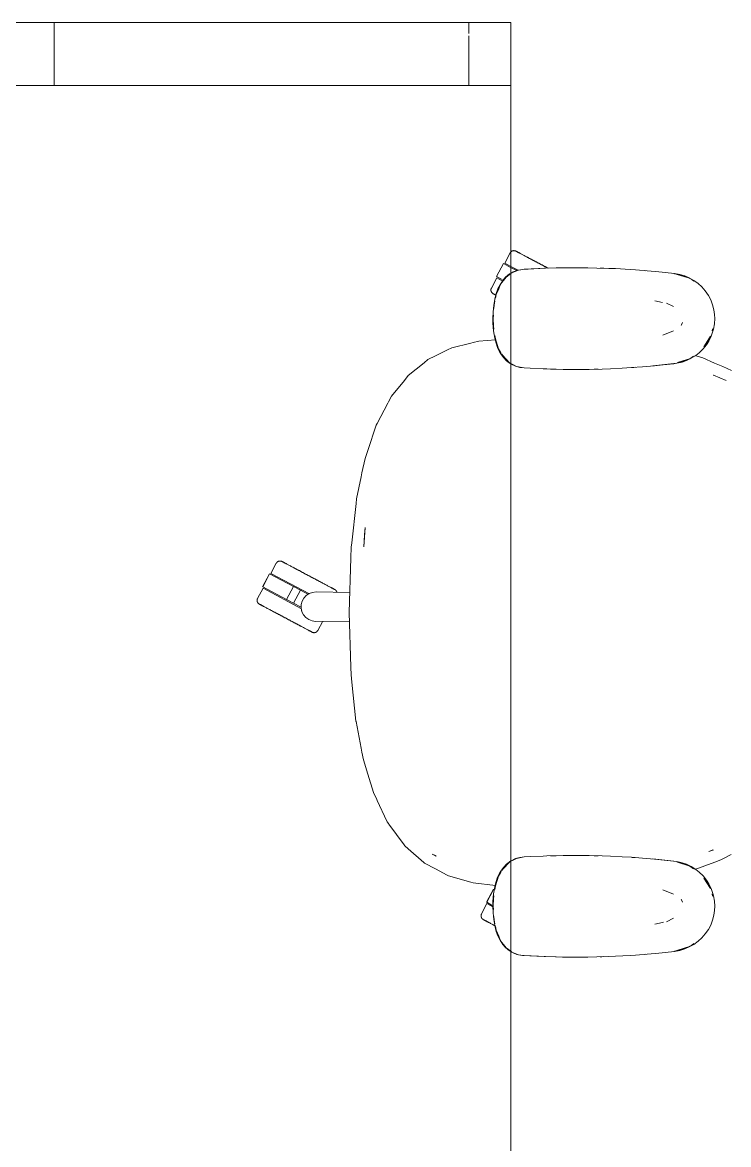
# Model space of a CAD drawing. Header units: millimetres. Extents: x 155927 to 295199, y -4084 to 97293.
# Drawn here: x 222091 to 222764, y 18805 to 19874 of the extents above; entities that cross this region are included whole.
import ezdxf

# ---------------------------------------------------------------- set-up
doc = ezdxf.new("R2010")
doc.units = ezdxf.units.MM
doc.header["$MEASUREMENT"] = 0
doc.layers.add('G-IMPT', color=8, linetype='CONTINUOUS', lineweight=9)
doc.layers.add('I-FURN', color=8, linetype='CONTINUOUS', lineweight=9)

msp = doc.modelspace()

# ---------------------------------------------------------------- linework, layer by layer
at = {"layer": 'G-IMPT'}
for p, q in [((222552, 19631.5), (222546.8, 19624.7)), ((222548.8, 19628.2), (222551.5, 19631.3)), ((222555.2, 19634.4), (222551.5, 19631.3)), ((222556.4, 19634.8), (222552, 19631.5)), ((222556.4, 19635), (222555.2, 19634.4)), ((222558.7, 19636.3), (222556.4, 19635)), ((222557.6, 19635.6), (222556.4, 19634.8)), ((222563.8, 19638.1), (222557.6, 19635.6)), ((222558.7, 19636.3), (222562.3, 19637.7)), ((222563.7, 19638.1), (222562.3, 19637.7)), ((222563.7, 19638.1), (222566.1, 19638.5)), ((222563.8, 19638.1), (222567.7, 19638.6)), ((222567.7, 19638.8), (222566.1, 19638.5)), ((222589.5, 19639.9), (222567.7, 19638.8)), ((222588.3, 19639.8), (222567.7, 19638.8)), ((222567.7, 19638.8), (222569.3, 19638.9)), ((222589.5, 19639.9), (222569.3, 19638.9)), ((222571.5, 19639), (222569.3, 19638.9)), ((222609.7, 19640.3), (222588.3, 19639.8)), ((222599.8, 19640.2), (222588.3, 19639.8)), ((222588.3, 19639.8), (222589.5, 19639.9)), ((222609.7, 19640.3), (222589.5, 19639.9)), ((222599.8, 19640.2), (222619.1, 19640.4)), ((222629.9, 19640.3), (222599.8, 19640.2)), ((222609.7, 19640.3), (222599.8, 19640.2)), ((222607.6, 19640.3), (222605.7, 19640.2)), ((222609.7, 19640.3), (222607.6, 19640.3)), ((222629.9, 19640.3), (222609.7, 19640.3)), ((222629.9, 19640.3), (222619.1, 19640.4)), ((222629.9, 19640.3), (222638.3, 19640.1)), ((222650, 19639.7), (222638.3, 19640.1)), ((222643.2, 19640), (222641.7, 19640)), ((222645.2, 19639.9), (222643.2, 19640)), ((222650, 19639.7), (222656.1, 19639.5)), ((222670.2, 19638.7), (222656.1, 19639.5)), ((222675.3, 19638.3), (222670.2, 19638.7)), ((222675.3, 19638.3), (222690.3, 19637.1)), ((222683.5, 19637.7), (222685.2, 19637.5)), ((222690.3, 19637.1), (222694.5, 19636.7)), ((222694.5, 19636.7), (222712.4, 19634.8)), ((222711.9, 19634.8), (222724.4, 19631)), ((222711.9, 19634.8), (222715.2, 19633.9)), ((222712.4, 19634.8), (222717.4, 19633.9)), ((222720.9, 19632.8), (222712.5, 19634.7)), ((222724.4, 19631), (222715.2, 19633.9)), ((222722.3, 19632.5), (222717.4, 19633.9)), ((222720.9, 19632.8), (222728.9, 19629.1)), ((222726.5, 19630.7), (222722.3, 19632.5)), ((222546.2, 19624.2), (222544.2, 19620.1)), ((222546.8, 19624.7), (222545, 19620.3)), ((222546.2, 19624.2), (222548.8, 19628.2)), ((222726.5, 19630.7), (222731, 19628.2)), ((222731, 19627.5), (222728.9, 19629.1)), ((222735.1, 19625.2), (222731, 19628.2)), ((222735.1, 19625.2), (222738.5, 19622)), ((222741.8, 19618.2), (222738.5, 19622)), ((222540.2, 19604.4), (222541.2, 19610.3)), ((222542.6, 19615.8), (222541.2, 19610.3)), ((222542.6, 19614.7), (222541.9, 19611.2)), ((222542.6, 19614.7), (222545, 19620.3)), ((222542.6, 19615.8), (222544.2, 19620.1)), ((222744.7, 19614), (222741.8, 19618.2)), ((222744.7, 19614), (222746.9, 19609.8)), ((222746.9, 19609.8), (222748.7, 19605.1)), ((222540.2, 19604.4), (222539.6, 19598.2)), ((222540.6, 19604.7), (222540.4, 19601.5)), ((222541.4, 19608.5), (222540.6, 19604.7)), ((222693.7, 19608.9), (222701.1, 19607.3)), ((222711.5, 19603.3), (222704.7, 19606.5)), ((222749.9, 19600.2), (222748.7, 19605.1)), ((222749.9, 19600.2), (222750.6, 19595.7)), ((222539.4, 19591.9), (222539.6, 19598.2)), ((222539.5, 19587.4), (222539.4, 19591.9)), ((222540, 19595), (222539.8, 19591.9)), ((222540, 19584.7), (222539.8, 19591.9)), ((222750.8, 19591.9), (222750.5, 19586.8)), ((222750.8, 19591.9), (222750.6, 19595.7)), ((222539.5, 19587.4), (222540.1, 19580.1)), ((222540, 19584.7), (222540.4, 19581.9)), ((222541.2, 19573.3), (222540.1, 19580.1)), ((222701.2, 19576.2), (222711.6, 19580.3)), ((222719.1, 19585.8), (222718.8, 19585.4)), ((222720.2, 19588.1), (222719.1, 19585.8)), ((222747.3, 19575), (222749, 19579.8)), ((222748.2, 19580.2), (222748.8, 19582.2)), ((222749.6, 19581.9), (222749, 19579.8)), ((222750.5, 19586.8), (222749.6, 19581.9)), ((222500.4, 19564.1), (222518.4, 19568.5)), ((222518.4, 19568.5), (222520.7, 19569.1)), ((222526, 19570.4), (222520.7, 19569.1)), ((222541.9, 19571.8), (222526, 19570.4)), ((222542.2, 19569.4), (222541.2, 19573.3)), ((222541.3, 19575.8), (222541.8, 19572.5)), ((222541.8, 19572.5), (222544.8, 19563.1)), ((222542.2, 19569.4), (222543.9, 19564.3)), ((222701.2, 19576.2), (222701.4, 19576.2)), ((222746.7, 19575.1), (222740.3, 19565.1)), ((222744.5, 19571.4), (222740.3, 19565.1)), ((222745.1, 19570.5), (222742.8, 19566.9)), ((222746.7, 19575.1), (222744.5, 19571.4)), ((222747.3, 19575), (222745.1, 19570.5)), ((222496.1, 19562), (222484.6, 19556.3)), ((222496.1, 19562), (222500.4, 19564.1)), ((222543.9, 19564.3), (222546.1, 19559.7)), ((222544.8, 19563.1), (222546.3, 19560.6)), ((222546.1, 19559.7), (222546.9, 19558.3)), ((222546.5, 19560.2), (222547.4, 19558.7)), ((222549.4, 19554.8), (222546.9, 19558.3)), ((222547.9, 19557.9), (222549.8, 19554.8)), ((222548.6, 19556.9), (222555.5, 19549.5)), ((222548.6, 19556.9), (222549.8, 19555.4)), ((222728.4, 19554.1), (222732.7, 19556.8)), ((222739.5, 19554.4), (222731.7, 19556.6)), ((222736, 19559.4), (222732.7, 19556.8)), ((222739.6, 19563), (222736, 19559.4)), ((222739.6, 19563), (222742.8, 19566.9)), ((222473.8, 19549.8), (222458.8, 19537.7)), ((222473.8, 19549.8), (222477.4, 19552.8)), ((222477.4, 19552.8), (222484.6, 19556.3)), ((222552.3, 19551.8), (222549.4, 19554.8)), ((222549.8, 19554.8), (222555.5, 19549.5)), ((222550, 19555.2), (222553.1, 19551.7)), ((222552.3, 19551.8), (222553.6, 19550.6)), ((222555.5, 19549.5), (222553.1, 19551.7)), ((222556.8, 19548.4), (222553.6, 19550.6)), ((222556.3, 19549.1), (222555.5, 19549.5)), ((222557.7, 19548.4), (222556.4, 19549)), ((222556.8, 19548.4), (222561.1, 19546.5)), ((222557.7, 19548.4), (222562, 19546.3)), ((222565.1, 19545.4), (222561.1, 19546.5)), ((222562, 19546.3), (222569.3, 19544.9)), ((222671.6, 19545.2), (222681.9, 19545.9)), ((222693.3, 19546.9), (222681.9, 19545.9)), ((222714.7, 19549.3), (222691.8, 19546.8)), ((222691.8, 19546.8), (222711.9, 19548.9)), ((222714.7, 19549.3), (222693.3, 19546.9)), ((222714.7, 19549.3), (222711.9, 19548.9)), ((222714.7, 19549.3), (222719.7, 19550.4)), ((222714.8, 19549.5), (222717.8, 19550.1)), ((222727.1, 19553.7), (222715.2, 19549.9)), ((222724.4, 19552.8), (222715.2, 19549.9)), ((222717.8, 19550.1), (222727.1, 19553.7)), ((222723.8, 19551.9), (222719.7, 19550.4)), ((222728.4, 19554.1), (222723.8, 19551.9)), ((222727.1, 19553.7), (222724.4, 19552.8)), ((222727.1, 19553.7), (222730.6, 19556.1)), ((222739.5, 19554.4), (222750.7, 19549.5)), ((222750.7, 19549.5), (222758.5, 19546.1)), ((222758.5, 19546.1), (222766.7, 19542.5)), ((222458.8, 19537.7), (222455.1, 19533)), ((222569.1, 19544.9), (222565.1, 19545.4)), ((222574.8, 19544.6), (222569.1, 19544.9)), ((222574.8, 19544.6), (222587.3, 19544)), ((222590.9, 19543.9), (222587.3, 19544)), ((222606.5, 19543.5), (222590.9, 19543.9)), ((222594.3, 19543.8), (222597.6, 19543.7)), ((222599.8, 19543.7), (222597.6, 19543.7)), ((222606.5, 19543.5), (222611, 19543.4)), ((222611, 19543.4), (222625.8, 19543.4)), ((222631.2, 19543.5), (222625.8, 19543.4)), ((222631.2, 19543.5), (222643.5, 19543.8)), ((222638, 19543.7), (222635.9, 19543.7)), ((222639.7, 19543.7), (222638, 19543.7)), ((222651.4, 19544.1), (222643.5, 19543.8)), ((222651.4, 19544.1), (222662.7, 19544.6)), ((222671.6, 19545.2), (222662.7, 19544.6)), ((222673.6, 19545.3), (222671.7, 19545.2)), ((222673.6, 19545.3), (222675, 19545.5)), ((222749.4, 19538.1), (222749.7, 19538)), ((222761.6, 19533), (222749.7, 19538)), ((222442.9, 19517.9), (222455.1, 19533)), ((222442.9, 19517.9), (222440.1, 19512.7)), ((222439.4, 19511.3), (222429.1, 19491.8)), ((222439.4, 19511.3), (222440.1, 19512.7)), ((222420.1, 19466.1), (222428.2, 19490.2)), ((222429.1, 19491.8), (222428.2, 19490.2)), ((222420.1, 19466.1), (222417.6, 19458.7)), ((222414.7, 19444.8), (222417.6, 19458.7)), ((222413.9, 19441.2), (222409.6, 19420.2)), ((222413.9, 19441.2), (222414.7, 19444.8)), ((222409.6, 19420.2), (222409.1, 19415.8)), ((222405, 19378.3), (222409.1, 19415.8)), ((222416.4, 19374.5), (222417.6, 19392.8)), ((222416.4, 19374.5), (222417, 19385.8)), ((222417.6, 19392.8), (222417, 19385.8)), ((222405, 19378.3), (222404.5, 19374)), ((222404.2, 19364), (222402.5, 19311.9)), ((222404.2, 19364), (222404.5, 19374)), ((222402.5, 19311.9), (222404.1, 19259.7)), ((222404.1, 19259.7), (222404.3, 19252.4)), ((222405, 19245.4), (222404.3, 19252.4)), ((222408.9, 19208.4), (222405, 19245.4)), ((222408.9, 19208.4), (222409, 19207.9)), ((222413.8, 19182.5), (222409, 19207.9)), ((222413.8, 19182.5), (222414.5, 19178.9)), ((222416, 19171.3), (222414.5, 19178.9)), ((222420.2, 19157.7), (222416, 19171.3)), ((222425.5, 19140.4), (222420.2, 19157.7)), ((222425.5, 19140.4), (222428.7, 19133.6)), ((222429.1, 19132.7), (222428.7, 19133.6)), ((222438.4, 19113.1), (222429.1, 19132.7)), ((222438.4, 19113.1), (222438.8, 19112.3)), ((222439.8, 19110.8), (222438.8, 19112.3)), ((222440.2, 19110), (222439.8, 19110.8)), ((222440.2, 19110), (222454.8, 19090.5)), ((222454.8, 19090.5), (222455.5, 19089.5)), ((222458.8, 19086.7), (222455.5, 19089.5)), ((222458.8, 19086.7), (222473.6, 19073.7)), ((222481.5, 19081.7), (222485.4, 19079.7)), ((222481.5, 19081.7), (222483.8, 19080.5)), ((222483.8, 19080.5), (222485.4, 19079.7)), ((222557.7, 19075.4), (222556.4, 19074.8)), ((222556.8, 19075.3), (222561.1, 19077.3)), ((222558, 19075.6), (222562, 19077.5)), ((222565.1, 19078.4), (222561.1, 19077.3)), ((222562, 19077.5), (222569.3, 19078.9)), ((222569.1, 19078.9), (222565.1, 19078.4)), ((222574.8, 19079.2), (222569.1, 19078.9)), ((222574.8, 19079.2), (222587.3, 19079.8)), ((222590.9, 19079.9), (222587.3, 19079.8)), ((222606.5, 19080.3), (222590.9, 19079.9)), ((222594.3, 19080), (222597.6, 19080.1)), ((222599.8, 19080.1), (222597.6, 19080.1)), ((222606.5, 19080.3), (222611, 19080.3)), ((222611, 19080.3), (222625.8, 19080.3)), ((222631.2, 19080.3), (222625.8, 19080.3)), ((222631.2, 19080.3), (222643.5, 19080)), ((222638, 19080.1), (222635.9, 19080.1)), ((222639.7, 19080), (222638, 19080.1)), ((222651.4, 19079.7), (222643.5, 19080)), ((222651.4, 19079.7), (222662.7, 19079.1)), ((222671.6, 19078.6), (222662.7, 19079.1)), ((222671.6, 19078.6), (222681.9, 19077.8)), ((222673.6, 19078.4), (222671.7, 19078.5)), ((222673.6, 19078.4), (222675, 19078.3)), ((222693.3, 19076.9), (222681.9, 19077.8)), ((222714.7, 19074.5), (222691.8, 19077)), ((222691.8, 19077), (222711.9, 19074.8)), ((222714.7, 19074.5), (222693.3, 19076.9)), ((222749.4, 19085.6), (222745, 19084)), ((222745, 19084), (222748.9, 19085.4)), ((222749.4, 19085.6), (222748.9, 19085.4)), ((222750.8, 19074), (222756.7, 19076.2)), ((222758.5, 19077.2), (222756.7, 19076.2)), ((222766.4, 19081.3), (222758.5, 19077.2)), ((222473.6, 19073.7), (222474.2, 19073.1)), ((222484.7, 19067.5), (222474.2, 19073.1)), ((222495.9, 19061.5), (222484.7, 19067.5)), ((222546.1, 19064.1), (222546.9, 19065.5)), ((222546.5, 19063.6), (222547.4, 19065.1)), ((222549.4, 19068.9), (222546.9, 19065.5)), ((222547.9, 19065.9), (222549.8, 19069)), ((222548.6, 19066.9), (222555.5, 19074.3)), ((222548.6, 19066.9), (222549.8, 19068.4)), ((222552.3, 19072), (222549.4, 19068.9)), ((222549.8, 19069), (222555.5, 19074.3)), ((222550, 19068.5), (222553.1, 19072.1)), ((222552.3, 19072), (222553.6, 19073.1)), ((222555.5, 19074.3), (222553.1, 19072.1)), ((222556.4, 19075.1), (222553.6, 19073.1)), ((222714.7, 19074.5), (222711.9, 19074.8)), ((222714.7, 19074.5), (222719.7, 19073.3)), ((222714.8, 19074.3), (222717.8, 19073.7)), ((222727.1, 19070.1), (222715.2, 19073.9)), ((222724.4, 19071), (222715.2, 19073.9)), ((222717.8, 19073.7), (222727.1, 19070.1)), ((222723.8, 19071.9), (222719.7, 19073.3)), ((222728.4, 19069.7), (222723.8, 19071.9)), ((222727.1, 19070.1), (222724.4, 19071)), ((222727.1, 19070.1), (222730.6, 19067.7)), ((222728.4, 19069.7), (222732.7, 19067)), ((222731.8, 19067.1), (222750.8, 19074)), ((222736, 19064.4), (222732.7, 19067)), ((222497, 19060.9), (222495.9, 19061.5)), ((222518.4, 19054.9), (222497, 19060.9)), ((222518.4, 19054.9), (222520.6, 19054.2)), ((222541.9, 19051.8), (222520.6, 19054.2)), ((222542.2, 19054.4), (222541.2, 19050.5)), ((222541.8, 19051.3), (222544.8, 19060.7)), ((222542.2, 19054.4), (222543.9, 19059.5)), ((222543.9, 19059.5), (222546.1, 19064.1)), ((222544.8, 19060.7), (222546.3, 19063.2)), ((222739.6, 19060.8), (222736, 19064.4)), ((222739.6, 19060.8), (222742.8, 19056.8)), ((222746.7, 19048.7), (222740.3, 19058.6)), ((222744.5, 19052.4), (222740.3, 19058.6)), ((222745.1, 19053.3), (222742.8, 19056.8)), ((222539.5, 19036.4), (222540.1, 19043.7)), ((222541.2, 19050.5), (222540.1, 19043.7)), ((222541.3, 19048), (222541.8, 19051.3)), ((222701.2, 19047.6), (222711.6, 19043.5)), ((222746.7, 19048.7), (222744.5, 19052.4)), ((222747.3, 19048.8), (222745.1, 19053.3)), ((222747.3, 19048.8), (222749, 19044)), ((222748.2, 19043.6), (222748.8, 19041.5)), ((222749.6, 19041.9), (222749, 19044)), ((222539.5, 19036.4), (222539.4, 19031.9)), ((222540, 19039), (222539.8, 19031.9)), ((222540, 19039), (222540.4, 19041.8)), ((222719.1, 19037.9), (222718.8, 19038.4)), ((222720.2, 19035.7), (222719.1, 19037.9)), ((222750.5, 19036.9), (222749.6, 19041.9)), ((222750.8, 19031.9), (222750.5, 19036.9)), ((222539.4, 19031.9), (222539.6, 19025.5)), ((222540.2, 19019.4), (222539.6, 19025.5)), ((222540, 19028.8), (222539.8, 19031.9)), ((222540.6, 19019.1), (222540.4, 19022.3)), ((222749.9, 19023.5), (222748.7, 19018.7)), ((222749.9, 19023.5), (222750.6, 19028)), ((222750.8, 19031.9), (222750.6, 19028)), ((222540.2, 19019.4), (222541.2, 19013.5)), ((222541.4, 19015.3), (222540.6, 19019.1)), ((222542.6, 19008), (222541.2, 19013.5)), ((222542.6, 19009.1), (222541.9, 19012.6)), ((222693.7, 19014.9), (222701.1, 19016.5)), ((222693.8, 19014.9), (222693.7, 19014.9)), ((222701.9, 19016.7), (222701.1, 19016.5)), ((222711.5, 19020.5), (222704.7, 19017.2)), ((222744.7, 19009.8), (222746.9, 19013.9)), ((222746.9, 19013.9), (222748.7, 19018.7)), ((222542.6, 19009.1), (222545, 19003.5)), ((222542.6, 19008), (222544.2, 19003.6)), ((222546.2, 18999.6), (222544.2, 19003.6)), ((222546.8, 18999.1), (222545, 19003.5)), ((222735.1, 18998.6), (222738.5, 19001.8)), ((222741.8, 19005.6), (222738.5, 19001.8)), ((222744.7, 19009.8), (222741.8, 19005.6)), ((222546.2, 18999.6), (222548.8, 18995.5)), ((222552, 18992.3), (222546.8, 18999.1)), ((222548.8, 18995.5), (222551.5, 18992.5)), ((222555.2, 18989.4), (222551.5, 18992.5)), ((222556.4, 18989), (222552, 18992.3)), ((222711.9, 18988.9), (222724.4, 18992.8)), ((222711.9, 18988.9), (222715.2, 18989.9)), ((222712.4, 18988.9), (222717.4, 18989.8)), ((222720.9, 18991), (222712.5, 18989.1)), ((222724.4, 18992.8), (222715.2, 18989.9)), ((222722.3, 18991.3), (222717.4, 18989.8)), ((222720.9, 18991), (222728.9, 18994.7)), ((222726.5, 18993.1), (222722.3, 18991.3)), ((222726.5, 18993.1), (222731, 18995.6)), ((222731, 18996.3), (222728.9, 18994.7)), ((222735.1, 18998.6), (222731, 18995.6)), ((222556.4, 18988.7), (222555.2, 18989.4)), ((222557.6, 18988.1), (222556.4, 18989)), ((222558.7, 18987.5), (222556.4, 18988.7)), ((222563.8, 18985.7), (222557.6, 18988.1)), ((222558.7, 18987.5), (222562.3, 18986.1)), ((222563.7, 18985.7), (222562.3, 18986.1)), ((222563.7, 18985.7), (222566.1, 18985.3)), ((222563.8, 18985.7), (222567.7, 18985.1)), ((222567.7, 18985), (222566.1, 18985.3)), ((222588.3, 18983.9), (222567.7, 18985)), ((222589.5, 18983.9), (222567.7, 18985)), ((222567.7, 18985), (222569.3, 18984.9)), ((222589.5, 18983.9), (222569.3, 18984.9)), ((222609.7, 18983.4), (222588.3, 18983.9)), ((222599.8, 18983.6), (222588.3, 18983.9)), ((222588.3, 18983.9), (222589.5, 18983.9)), ((222609.7, 18983.4), (222589.5, 18983.9)), ((222629.9, 18983.5), (222599.8, 18983.6)), ((222609.7, 18983.4), (222599.8, 18983.6)), ((222599.8, 18983.6), (222619.1, 18983.4)), ((222607.6, 18983.5), (222605.7, 18983.5)), ((222610.6, 18983.5), (222607.6, 18983.5)), ((222629.9, 18983.5), (222609.7, 18983.4)), ((222629.9, 18983.5), (222619.1, 18983.4)), ((222629.9, 18983.5), (222638.3, 18983.7)), ((222650, 18984), (222638.3, 18983.7)), ((222643.2, 18983.8), (222641.7, 18983.8)), ((222645.2, 18983.9), (222643.2, 18983.8)), ((222650, 18984), (222656.1, 18984.3)), ((222670.2, 18985.1), (222656.1, 18984.3)), ((222675.3, 18985.4), (222670.2, 18985.1)), ((222675.3, 18985.4), (222690.3, 18986.7)), ((222683.5, 18986.1), (222685.2, 18986.3)), ((222690.3, 18986.7), (222694.5, 18987)), ((222694.5, 18987), (222712.4, 18988.9))]:
    msp.add_line(p, q, dxfattribs=at)
at = {"layer": 'I-FURN'}
for p, q in [((222516.4, 19874.1), (220996.4, 19874.1)), ((222556.4, 19874.1), (221756.4, 19874.1)), ((221756.4, 19874.1), (222556.4, 19874.1)), ((221991.4, 19874.1), (222121.4, 19874.1)), ((222121.4, 19874.1), (222556.4, 19874.1)), ((222121.4, 19874.1), (222121.4, 19814.1)), ((222121.4, 19874.1), (222121.4, 19814.1)), ((222556.4, 19874.1), (222516.4, 19874.1)), ((222516.4, 19874.1), (222516.4, 19863.5)), ((222516.4, 19874.1), (222516.4, 19863.5)), ((222556.4, 17874.1), (222556.4, 19874.1)), ((222556.4, 19874.1), (222556.4, 17874.1)), ((222556.4, 19814.1), (222556.4, 19874.1)), ((222556.4, 19874.1), (222556.4, 19814.1)), ((222516.4, 19861.2), (222516.4, 19814.1)), ((222516.4, 19861.2), (222516.4, 19814.1)), ((220996.4, 19814.1), (222516.4, 19814.1)), ((222121.4, 19814.1), (221991.4, 19814.1)), ((222556.4, 19814.1), (222121.4, 19814.1)), ((222516.4, 19814.1), (222556.4, 19814.1)), ((222555.9, 19654.5), (222550.7, 19644.8)), ((222555.9, 19654.5), (222556, 19654.7)), ((222556, 19654.8), (222556.1, 19654.9)), ((222556, 19654.7), (222556, 19654.8)), ((222556.1, 19654.9), (222556.2, 19655.1)), ((222556.2, 19655.1), (222556.3, 19655.2)), ((222556.3, 19655.2), (222556.4, 19655.3)), ((222556.4, 19655.3), (222556.5, 19655.4)), ((222556.5, 19655.4), (222556.7, 19655.5)), ((222556.7, 19655.5), (222556.8, 19655.7)), ((222556.8, 19655.7), (222556.9, 19655.8)), ((222556.9, 19655.8), (222557, 19655.9)), ((222557, 19655.9), (222557.2, 19655.9)), ((222557.2, 19655.9), (222557.3, 19656)), ((222557.3, 19656), (222557.4, 19656.1)), ((222557.4, 19656.1), (222557.6, 19656.2)), ((222557.6, 19656.2), (222557.7, 19656.3)), ((222557.7, 19656.3), (222557.9, 19656.3)), ((222557.9, 19656.3), (222558, 19656.4)), ((222558, 19656.4), (222558.2, 19656.4)), ((222558.2, 19656.4), (222558.3, 19656.5)), ((222558.3, 19656.5), (222558.5, 19656.5)), ((222558.5, 19656.5), (222558.6, 19656.6)), ((222558.6, 19656.6), (222558.8, 19656.6)), ((222558.8, 19656.6), (222558.9, 19656.6)), ((222558.9, 19656.6), (222559.1, 19656.6)), ((222559.1, 19656.6), (222559.3, 19656.7)), ((222559.3, 19656.7), (222559.4, 19656.7)), ((222559.4, 19656.7), (222559.6, 19656.7)), ((222559.6, 19656.7), (222559.7, 19656.6)), ((222559.7, 19656.6), (222559.9, 19656.6)), ((222559.9, 19656.6), (222560.1, 19656.6)), ((222560.1, 19656.6), (222560.2, 19656.6)), ((222560.2, 19656.6), (222560.4, 19656.5)), ((222560.4, 19656.5), (222560.5, 19656.5)), ((222560.5, 19656.5), (222560.7, 19656.5)), ((222560.7, 19656.5), (222560.8, 19656.4)), ((222560.8, 19656.4), (222561, 19656.3)), ((222561, 19656.3), (222561.1, 19656.3)), ((222561.1, 19656.3), (222561.3, 19656.2)), ((222561.3, 19656.2), (222561.3, 19656.2)), ((222561.3, 19656.2), (222561.3, 19656.2)), ((222561.3, 19656.2), (222561.4, 19656.1)), ((222561.4, 19656.2), (222561.3, 19656.2)), ((222561.3, 19656.2), (222561.3, 19656.2)), ((222561.5, 19656.1), (222561.4, 19656.2)), ((222561.4, 19656.1), (222561.5, 19656.1)), ((222561.5, 19656.1), (222561.6, 19656)), ((222561.6, 19656.1), (222561.5, 19656.1)), ((222561.7, 19656), (222561.6, 19656.1)), ((222561.6, 19656), (222561.8, 19655.9)), ((222561.9, 19655.9), (222561.7, 19656)), ((222561.8, 19655.9), (222562, 19655.8)), ((222562.2, 19655.7), (222561.9, 19655.9)), ((222562, 19655.8), (222562.3, 19655.7)), ((222562.5, 19655.6), (222562.2, 19655.7)), ((222562.3, 19655.7), (222562.6, 19655.5)), ((222562.8, 19655.4), (222562.5, 19655.6)), ((222562.6, 19655.5), (222562.9, 19655.3)), ((222563.1, 19655.2), (222562.8, 19655.4)), ((222562.9, 19655.3), (222563.3, 19655.1)), ((222563.5, 19655), (222563.1, 19655.2)), ((222563.3, 19655.1), (222563.7, 19654.9)), ((222564, 19654.8), (222563.5, 19655)), ((222563.7, 19654.9), (222564.2, 19654.7)), ((222564.4, 19654.5), (222564, 19654.8)), ((222564.2, 19654.7), (222564.7, 19654.4)), ((222564.9, 19654.3), (222564.4, 19654.5)), ((222564.7, 19654.4), (222565.2, 19654.1)), ((222565.5, 19654), (222564.9, 19654.3)), ((222565.2, 19654.1), (222565.7, 19653.9)), ((222566, 19653.7), (222565.5, 19654)), ((222565.7, 19653.9), (222566.3, 19653.5)), ((222566.6, 19653.4), (222566, 19653.7)), ((222567.3, 19653), (222566.6, 19653.4)), ((222567.9, 19652.7), (222567.3, 19653)), ((222568.6, 19652.3), (222567.9, 19652.7)), ((222549.4, 19644.4), (222542.9, 19632)), ((222543, 19631.9), (222549.6, 19644.3)), ((222549.6, 19644.3), (222556.3, 19640.7)), ((222556, 19642), (222550.7, 19644.8)), ((222563.4, 19638.1), (222556, 19642)), ((222569.3, 19651.9), (222568.6, 19652.3)), ((222570.1, 19651.5), (222569.3, 19651.9)), ((222570.9, 19651.1), (222570.1, 19651.5)), ((222571.7, 19650.7), (222570.9, 19651.1)), ((222572.5, 19650.2), (222571.7, 19650.7)), ((222572, 19650.5), (222572.9, 19650)), ((222573.3, 19649.8), (222572.5, 19650.2)), ((222572.9, 19650), (222573.7, 19649.6)), ((222574.2, 19649.3), (222573.3, 19649.8)), ((222573.7, 19649.6), (222574.6, 19649.1)), ((222575.1, 19648.9), (222574.2, 19649.3)), ((222574.6, 19649.1), (222575.5, 19648.6)), ((222576, 19648.4), (222575.1, 19648.9)), ((222575.5, 19648.6), (222576.4, 19648.2)), ((222576.9, 19647.9), (222576, 19648.4)), ((222576.4, 19648.2), (222577.4, 19647.7)), ((222577.9, 19647.4), (222576.9, 19647.9)), ((222577.4, 19647.7), (222578.3, 19647.2)), ((222578.8, 19646.9), (222577.9, 19647.4)), ((222578.3, 19647.2), (222579.3, 19646.7)), ((222579.8, 19646.4), (222578.8, 19646.9)), ((222579.3, 19646.7), (222580.2, 19646.1)), ((222580.8, 19645.9), (222579.8, 19646.4)), ((222580.2, 19646.1), (222581.2, 19645.6)), ((222581.7, 19645.3), (222580.8, 19645.9)), ((222581.2, 19645.6), (222582.2, 19645.1)), ((222582.7, 19644.8), (222581.7, 19645.3)), ((222582.2, 19645.1), (222583.2, 19644.6)), ((222583.7, 19644.3), (222582.7, 19644.8)), ((222583.2, 19644.6), (222584.2, 19644)), ((222584.7, 19643.7), (222583.7, 19644.3)), ((222584.2, 19644), (222585.2, 19643.5)), ((222585.7, 19643.2), (222584.7, 19643.7)), ((222585.2, 19643.5), (222586.2, 19643)), ((222586.7, 19642.7), (222585.7, 19643.2)), ((222586.2, 19643), (222587.2, 19642.4)), ((222587.7, 19642.1), (222586.7, 19642.7)), ((222587.2, 19642.4), (222588.2, 19641.9)), ((222588.7, 19641.6), (222587.7, 19642.1)), ((222588.2, 19641.9), (222589.2, 19641.4)), ((222548.3, 19629.1), (222543, 19631.9)), ((222556.3, 19640.7), (222562.1, 19637.6)), ((222589.7, 19641.1), (222588.7, 19641.6)), ((222589.2, 19641.4), (222590.2, 19640.8)), ((222590.7, 19640.5), (222589.7, 19641.1)), ((222590.2, 19640.8), (222591.2, 19640.3)), ((222591.7, 19640), (222590.7, 19640.5)), ((222591.2, 19640.3), (222592.2, 19639.8)), ((222537.8, 19620.5), (222537.9, 19620.7)), ((222537.8, 19620.4), (222537.8, 19620.5)), ((222537.9, 19620.7), (222538, 19620.8)), ((222538, 19620.8), (222538, 19621)), ((222538, 19621), (222538.1, 19621)), ((222543.2, 19630.7), (222538.1, 19621)), ((222548.4, 19627.9), (222543.2, 19630.7)), ((222537.6, 19619.8), (222537.7, 19619.9)), ((222537.6, 19619.6), (222537.6, 19619.8)), ((222537.6, 19619.4), (222537.6, 19619.6)), ((222537.6, 19619.3), (222537.6, 19619.4)), ((222537.6, 19619.1), (222537.6, 19619.3)), ((222537.6, 19619), (222537.6, 19619.1)), ((222537.6, 19618.8), (222537.6, 19619)), ((222537.6, 19618.6), (222537.6, 19618.8)), ((222537.6, 19618.5), (222537.6, 19618.6)), ((222537.7, 19618.3), (222537.6, 19618.5)), ((222537.7, 19620.2), (222537.8, 19620.4)), ((222537.7, 19620.1), (222537.7, 19620.2)), ((222537.7, 19619.9), (222537.7, 19620.1)), ((222537.7, 19618.2), (222537.7, 19618.3)), ((222537.8, 19618), (222537.7, 19618.2)), ((222537.8, 19617.9), (222537.8, 19618)), ((222537.9, 19617.7), (222537.8, 19617.9)), ((222537.9, 19617.6), (222537.9, 19617.7)), ((222538, 19617.4), (222537.9, 19617.6)), ((222538.1, 19617.3), (222538, 19617.4)), ((222538.1, 19617.1), (222538.1, 19617.3)), ((222538.2, 19617), (222538.1, 19617.1)), ((222538.3, 19616.8), (222538.2, 19617)), ((222538.4, 19616.7), (222538.3, 19616.8)), ((222538.5, 19616.6), (222538.4, 19616.7)), ((222538.6, 19616.5), (222538.5, 19616.6)), ((222538.7, 19616.3), (222538.6, 19616.5)), ((222538.8, 19616.2), (222538.7, 19616.3)), ((222538.9, 19616.1), (222538.8, 19616.2)), ((222539.1, 19616), (222538.9, 19616.1)), ((222539.2, 19615.9), (222539.1, 19616)), ((222539.3, 19615.8), (222539.2, 19615.9)), ((222539.5, 19615.7), (222539.3, 19615.8)), ((222539.6, 19615.6), (222539.5, 19615.7)), ((222539.7, 19615.6), (222539.6, 19615.6)), ((222539.8, 19615.5), (222539.7, 19615.6)), ((222539.7, 19615.6), (222539.7, 19615.6)), ((222539.7, 19615.6), (222539.8, 19615.6)), ((222539.8, 19615.6), (222539.8, 19615.5)), ((222539.9, 19615.5), (222539.8, 19615.5)), ((222539.8, 19615.5), (222539.9, 19615.5)), ((222540, 19615.4), (222539.9, 19615.5)), ((222539.9, 19615.5), (222540.1, 19615.4)), ((222540.1, 19615.4), (222540, 19615.4)), ((222540.3, 19615.2), (222540.1, 19615.4)), ((222540.1, 19615.4), (222540.2, 19615.3)), ((222540.2, 19615.3), (222540.5, 19615.2)), ((222540.6, 19615.1), (222540.3, 19615.2)), ((222540.5, 19615.2), (222540.7, 19615)), ((222540.9, 19615), (222540.6, 19615.1)), ((222540.7, 19615), (222541, 19614.9)), ((222541.2, 19614.8), (222540.9, 19615)), ((222541, 19614.9), (222541.3, 19614.7)), ((222541.5, 19614.6), (222541.2, 19614.8)), ((222541.3, 19614.7), (222541.7, 19614.5)), ((222541.9, 19614.4), (222541.5, 19614.6)), ((222541.7, 19614.5), (222542.1, 19614.3)), ((222542.4, 19614.2), (222541.9, 19614.4)), ((222333, 19358.8), (222327.9, 19349.1)), ((222333, 19358.8), (222333.1, 19358.9)), ((222333.1, 19358.9), (222333.2, 19359.1)), ((222333.2, 19359.1), (222333.3, 19359.2)), ((222333.3, 19359.2), (222333.4, 19359.3)), ((222333.4, 19359.3), (222333.5, 19359.4)), ((222333.5, 19359.4), (222333.6, 19359.6)), ((222333.6, 19359.6), (222333.7, 19359.7)), ((222333.7, 19359.7), (222333.8, 19359.8)), ((222333.8, 19359.8), (222333.9, 19359.9)), ((222333.9, 19359.9), (222334, 19360)), ((222334, 19360), (222334.2, 19360.1)), ((222334.2, 19360.1), (222334.3, 19360.2)), ((222334.3, 19360.2), (222334.4, 19360.3)), ((222334.4, 19360.3), (222334.6, 19360.4)), ((222334.6, 19360.4), (222334.7, 19360.5)), ((222334.7, 19360.5), (222334.9, 19360.5)), ((222334.9, 19360.5), (222335, 19360.6)), ((222335, 19360.6), (222335.2, 19360.7)), ((222335.2, 19360.7), (222335.3, 19360.7)), ((222335.3, 19360.7), (222335.5, 19360.8)), ((222335.5, 19360.8), (222335.6, 19360.8)), ((222335.6, 19360.8), (222335.8, 19360.8)), ((222335.8, 19360.8), (222335.9, 19360.9)), ((222335.9, 19360.9), (222336.1, 19360.9)), ((222336.1, 19360.9), (222336.3, 19360.9)), ((222336.3, 19360.9), (222336.4, 19360.9)), ((222336.4, 19360.9), (222336.6, 19360.9)), ((222336.6, 19360.9), (222336.7, 19360.9)), ((222336.7, 19360.9), (222336.9, 19360.9)), ((222336.9, 19360.9), (222337.1, 19360.9)), ((222337.1, 19360.9), (222337.2, 19360.9)), ((222337.2, 19360.9), (222337.4, 19360.8)), ((222337.4, 19360.8), (222337.5, 19360.8)), ((222337.5, 19360.8), (222337.7, 19360.8)), ((222337.7, 19360.8), (222337.8, 19360.7)), ((222337.8, 19360.7), (222338, 19360.7)), ((222338, 19360.7), (222338.1, 19360.6)), ((222338.1, 19360.6), (222338.3, 19360.5)), ((222338.3, 19360.5), (222338.4, 19360.5)), ((222338.4, 19360.5), (222338.5, 19360.4)), ((222338.5, 19360.4), (222338.5, 19360.4)), ((222338.5, 19360.4), (222338.6, 19360.4)), ((222338.6, 19360.4), (222338.5, 19360.4)), ((222338.5, 19360.4), (222338.5, 19360.4)), ((222338.5, 19360.4), (222338.5, 19360.4)), ((222338.6, 19360.4), (222338.7, 19360.4)), ((222338.7, 19360.3), (222338.6, 19360.4)), ((222338.7, 19360.4), (222338.8, 19360.3)), ((222338.9, 19360.2), (222338.7, 19360.3)), ((222338.8, 19360.3), (222339, 19360.2)), ((222339.1, 19360.1), (222338.9, 19360.2)), ((222339, 19360.2), (222339.2, 19360.1)), ((222339.3, 19360), (222339.1, 19360.1)), ((222339.2, 19360.1), (222339.5, 19359.9)), ((222339.6, 19359.8), (222339.3, 19360)), ((222339.5, 19359.9), (222339.7, 19359.8)), ((222339.9, 19359.7), (222339.6, 19359.8)), ((222339.7, 19359.8), (222340.1, 19359.6)), ((222340.3, 19359.5), (222339.9, 19359.7)), ((222340.1, 19359.6), (222340.5, 19359.4)), ((222340.7, 19359.3), (222340.3, 19359.5)), ((222340.5, 19359.4), (222340.9, 19359.2)), ((222341.1, 19359), (222340.7, 19359.3)), ((222340.9, 19359.2), (222341.3, 19358.9)), ((222341.6, 19358.8), (222341.1, 19359)), ((222341.3, 19358.9), (222341.8, 19358.7)), ((222342.1, 19358.5), (222341.6, 19358.8)), ((222341.8, 19358.7), (222342.3, 19358.4)), ((222342.6, 19358.2), (222342.1, 19358.5)), ((222342.3, 19358.4), (222342.9, 19358.1)), ((222343.2, 19357.9), (222342.6, 19358.2)), ((222342.9, 19358.1), (222343.4, 19357.8)), ((222343.8, 19357.6), (222343.2, 19357.9)), ((222344.4, 19357.3), (222343.8, 19357.6)), ((222345.1, 19356.9), (222344.4, 19357.3)), ((222345.8, 19356.6), (222345.1, 19356.9)), ((222346.5, 19356.2), (222345.8, 19356.6)), ((222347.2, 19355.8), (222346.5, 19356.2)), ((222348, 19355.4), (222347.2, 19355.8)), ((222348.8, 19354.9), (222348, 19355.4)), ((222349.6, 19354.5), (222348.8, 19354.9)), ((222349.2, 19354.7), (222350, 19354.3)), ((222350.5, 19354.1), (222349.6, 19354.5)), ((222350, 19354.3), (222350.9, 19353.8)), ((222351.4, 19353.6), (222350.5, 19354.1)), ((222350.9, 19353.8), (222351.8, 19353.4)), ((222352.2, 19353.1), (222351.4, 19353.6)), ((222351.8, 19353.4), (222352.7, 19352.9)), ((222326.6, 19348.7), (222320, 19336.3)), ((222320.2, 19336.2), (222326.7, 19348.6)), ((222326.7, 19348.6), (222349.5, 19336.5)), ((222364.6, 19329.6), (222327.9, 19349.1)), ((222353.1, 19352.6), (222352.2, 19353.1)), ((222352.7, 19352.9), (222353.6, 19352.4)), ((222354.1, 19352.2), (222353.1, 19352.6)), ((222353.6, 19352.4), (222354.5, 19351.9)), ((222355, 19351.7), (222354.1, 19352.2)), ((222354.5, 19351.9), (222355.4, 19351.4)), ((222356, 19351.1), (222355, 19351.7)), ((222355.4, 19351.4), (222356.4, 19350.9)), ((222356.9, 19350.6), (222356, 19351.1)), ((222356.4, 19350.9), (222357.4, 19350.4)), ((222357.9, 19350.1), (222356.9, 19350.6)), ((222357.4, 19350.4), (222358.4, 19349.9)), ((222358.9, 19349.6), (222357.9, 19350.1)), ((222358.4, 19349.9), (222359.3, 19349.4)), ((222359.9, 19349.1), (222358.9, 19349.6)), ((222359.3, 19349.4), (222360.3, 19348.8)), ((222360.9, 19348.5), (222359.9, 19349.1)), ((222360.3, 19348.8), (222361.3, 19348.3)), ((222361.9, 19348), (222360.9, 19348.5)), ((222361.3, 19348.3), (222362.3, 19347.8)), ((222362.9, 19347.5), (222361.9, 19348)), ((222362.3, 19347.8), (222363.3, 19347.2)), ((222363.9, 19346.9), (222362.9, 19347.5)), ((222363.3, 19347.2), (222364.3, 19346.7)), ((222364.9, 19346.4), (222363.9, 19346.9)), ((222364.3, 19346.7), (222365.3, 19346.2)), ((222365.9, 19345.9), (222364.9, 19346.4)), ((222365.3, 19346.2), (222366.3, 19345.6)), ((222366.9, 19345.3), (222365.9, 19345.9)), ((222366.3, 19345.6), (222367.3, 19345.1)), ((222367.9, 19344.8), (222366.9, 19345.3)), ((222367.3, 19345.1), (222368.3, 19344.6)), ((222368.9, 19344.3), (222367.9, 19344.8)), ((222368.3, 19344.6), (222369.3, 19344)), ((222369.8, 19343.8), (222368.9, 19344.3)), ((222369.3, 19344), (222370.3, 19343.5)), ((222370.8, 19343.2), (222369.8, 19343.8)), ((222370.3, 19343.5), (222371.3, 19343)), ((222371.8, 19342.7), (222370.8, 19343.2)), ((222371.3, 19343), (222372.2, 19342.5)), ((222372.7, 19342.2), (222371.8, 19342.7)), ((222372.2, 19342.5), (222373.1, 19342)), ((222320.4, 19335), (222315.2, 19325.3)), ((222342.9, 19324.1), (222320.2, 19336.2)), ((222357.1, 19315.4), (222320.4, 19335)), ((222342.9, 19324.1), (222349.5, 19336.5)), ((222349.5, 19336.5), (222356.1, 19333)), ((222349.5, 19320.6), (222356.1, 19333)), ((222356.1, 19333), (222363.2, 19329.2)), ((222373.6, 19341.7), (222372.7, 19342.2)), ((222373.1, 19342), (222374.1, 19341.5)), ((222374.6, 19341.3), (222373.6, 19341.7)), ((222374.1, 19341.5), (222375, 19341)), ((222375.5, 19340.8), (222374.6, 19341.3)), ((222376.3, 19340.3), (222375.5, 19340.8)), ((222377.2, 19339.9), (222376.3, 19340.3)), ((222378, 19339.4), (222377.2, 19339.9)), ((222378.8, 19339), (222378, 19339.4)), ((222379.6, 19338.6), (222378.8, 19339)), ((222380.4, 19338.2), (222379.6, 19338.6)), ((222381.1, 19337.8), (222380.4, 19338.2)), ((222381.8, 19337.4), (222381.1, 19337.8)), ((222382.5, 19337), (222381.8, 19337.4)), ((222383.2, 19336.7), (222382.5, 19337)), ((222383.8, 19336.4), (222383.2, 19336.7)), ((222384.4, 19336), (222383.8, 19336.4)), ((222384, 19336.2), (222384.6, 19335.9)), ((222384.9, 19335.8), (222384.4, 19336)), ((222384.6, 19335.9), (222385.2, 19335.6)), ((222385.4, 19335.5), (222384.9, 19335.8)), ((222385.2, 19335.6), (222385.7, 19335.4)), ((222385.9, 19335.2), (222385.4, 19335.5)), ((222385.7, 19335.4), (222386.1, 19335.1)), ((222386.4, 19335), (222385.9, 19335.2)), ((222386.1, 19335.1), (222386.5, 19334.9)), ((222386.8, 19334.8), (222386.4, 19335)), ((222386.5, 19334.9), (222386.9, 19334.7)), ((222387.1, 19334.6), (222386.8, 19334.8)), ((222386.9, 19334.7), (222387.3, 19334.5)), ((222387.5, 19334.4), (222387.1, 19334.6)), ((222387.3, 19334.5), (222387.6, 19334.3)), ((222387.8, 19334.2), (222387.5, 19334.4)), ((222387.6, 19334.3), (222387.9, 19334.2)), ((222388, 19334.1), (222387.8, 19334.2)), ((222387.9, 19334.2), (222388.1, 19334)), ((222388.2, 19334), (222388, 19334.1)), ((222388.1, 19334), (222388.3, 19333.9)), ((222388.4, 19333.9), (222388.2, 19334)), ((222388.3, 19333.9), (222388.5, 19333.8)), ((222388.6, 19333.8), (222388.4, 19333.9)), ((222388.5, 19333.8), (222388.6, 19333.8)), ((222388.6, 19333.8), (222388.7, 19333.7)), ((222388.7, 19333.8), (222388.6, 19333.8)), ((222388.7, 19333.7), (222388.7, 19333.8)), ((222388.7, 19333.7), (222388.9, 19333.6)), ((222388.7, 19333.7), (222388.7, 19333.7)), ((222388.7, 19333.7), (222388.7, 19333.7)), ((222388.7, 19333.7), (222388.7, 19333.7)), ((222388.9, 19333.6), (222389, 19333.6)), ((222389, 19333.6), (222389.2, 19333.5)), ((222389.2, 19333.5), (222389.3, 19333.4)), ((222389.3, 19333.4), (222389.4, 19333.3)), ((222389.4, 19333.3), (222389.5, 19333.2)), ((222389.5, 19333.2), (222389.7, 19333.1)), ((222389.7, 19333.1), (222389.8, 19332.9)), ((222389.8, 19332.9), (222389.9, 19332.8)), ((222389.9, 19332.8), (222390, 19332.7)), ((222390, 19332.7), (222390.1, 19332.6)), ((222390.1, 19332.6), (222390.2, 19332.4)), ((222390.2, 19332.4), (222390.3, 19332.3)), ((222390.3, 19332.3), (222390.3, 19332.2)), ((222390.3, 19332.2), (222390.4, 19332)), ((222390.4, 19332), (222390.5, 19331.9)), ((222390.5, 19331.9), (222390.6, 19331.7)), ((222314.7, 19323.5), (222314.8, 19323.7)), ((222314.7, 19323.4), (222314.7, 19323.5)), ((222314.7, 19323.2), (222314.7, 19323.4)), ((222314.8, 19323.1), (222314.7, 19323.2)), ((222314.8, 19324.2), (222314.9, 19324.3)), ((222314.8, 19324), (222314.8, 19324.2)), ((222314.8, 19323.9), (222314.8, 19324)), ((222314.8, 19323.7), (222314.8, 19323.9)), ((222314.8, 19322.9), (222314.8, 19323.1)), ((222314.8, 19322.7), (222314.8, 19322.9)), ((222314.8, 19322.6), (222314.8, 19322.7)), ((222314.9, 19322.4), (222314.8, 19322.6)), ((222314.9, 19324.6), (222315, 19324.8)), ((222314.9, 19324.5), (222314.9, 19324.6)), ((222314.9, 19324.3), (222314.9, 19324.5)), ((222314.9, 19322.3), (222314.9, 19322.4)), ((222314.9, 19322.1), (222314.9, 19322.3)), ((222315, 19322), (222314.9, 19322.1)), ((222315, 19324.8), (222315.1, 19325)), ((222315.1, 19321.8), (222315, 19322)), ((222315.1, 19325.1), (222315.2, 19325.2)), ((222315.1, 19325), (222315.1, 19325.1)), ((222315.1, 19321.7), (222315.1, 19321.8)), ((222315.2, 19321.5), (222315.1, 19321.7)), ((222315.2, 19325.2), (222315.2, 19325.3)), ((222315.3, 19321.4), (222315.2, 19321.5)), ((222315.4, 19321.2), (222315.3, 19321.4)), ((222315.4, 19321.1), (222315.4, 19321.2)), ((222349.5, 19320.6), (222342.9, 19324.1)), ((222356.8, 19319.3), (222357.7, 19322.6)), ((222357.7, 19322.6), (222359.3, 19325.5)), ((222359.3, 19325.5), (222361.6, 19328)), ((222361.6, 19328), (222364.4, 19329.9)), ((222364.4, 19329.9), (222367.5, 19331)), ((222367.5, 19331), (222370.9, 19331.4)), ((222370.9, 19331.4), (222403.1, 19330.8)), ((222390.6, 19331.7), (222390.6, 19331.6)), ((222390.6, 19331.6), (222390.7, 19331.4)), ((222390.7, 19331.4), (222390.7, 19331.3)), ((222390.7, 19331.3), (222390.8, 19331.1)), ((222390.8, 19331.1), (222390.8, 19331)), ((222315.5, 19321), (222315.4, 19321.1)), ((222315.6, 19320.8), (222315.5, 19321)), ((222315.7, 19320.7), (222315.6, 19320.8)), ((222315.9, 19320.6), (222315.7, 19320.7)), ((222316, 19320.5), (222315.9, 19320.6)), ((222316.1, 19320.4), (222316, 19320.5)), ((222316.2, 19320.3), (222316.1, 19320.4)), ((222316.3, 19320.2), (222316.2, 19320.3)), ((222316.5, 19320.1), (222316.3, 19320.2)), ((222316.6, 19320), (222316.5, 19320.1)), ((222316.7, 19319.9), (222316.6, 19320)), ((222316.9, 19319.8), (222316.7, 19319.9)), ((222317, 19319.8), (222316.9, 19319.8)), ((222316.9, 19319.8), (222316.9, 19319.8)), ((222316.9, 19319.8), (222316.9, 19319.8)), ((222316.9, 19319.8), (222316.9, 19319.8)), ((222316.9, 19319.8), (222317, 19319.8)), ((222317.1, 19319.7), (222317, 19319.8)), ((222317, 19319.8), (222317.1, 19319.7)), ((222317.3, 19319.6), (222317.1, 19319.7)), ((222317.1, 19319.7), (222317.2, 19319.7)), ((222317.2, 19319.7), (222317.4, 19319.6)), ((222317.5, 19319.5), (222317.3, 19319.6)), ((222317.4, 19319.6), (222317.6, 19319.4)), ((222317.7, 19319.4), (222317.5, 19319.5)), ((222317.6, 19319.4), (222317.9, 19319.3)), ((222318, 19319.2), (222317.7, 19319.4)), ((222317.9, 19319.3), (222318.2, 19319.2)), ((222318.3, 19319.1), (222318, 19319.2)), ((222318.2, 19319.2), (222318.5, 19319)), ((222318.7, 19318.9), (222318.3, 19319.1)), ((222318.5, 19319), (222318.9, 19318.8)), ((222319.1, 19318.7), (222318.7, 19318.9)), ((222318.9, 19318.8), (222319.3, 19318.6)), ((222319.5, 19318.4), (222319.1, 19318.7)), ((222319.3, 19318.6), (222319.7, 19318.3)), ((222320, 19318.2), (222319.5, 19318.4)), ((222319.7, 19318.3), (222320.2, 19318.1)), ((222320.5, 19317.9), (222320, 19318.2)), ((222320.2, 19318.1), (222320.7, 19317.8)), ((222321, 19317.6), (222320.5, 19317.9)), ((222320.7, 19317.8), (222321.3, 19317.5)), ((222321.6, 19317.3), (222321, 19317.6)), ((222321.3, 19317.5), (222321.9, 19317.2)), ((222321.9, 19317.2), (222322.5, 19316.9)), ((222322.5, 19316.9), (222323.1, 19316.5)), ((222323.1, 19316.5), (222323.8, 19316.2)), ((222323.8, 19316.2), (222324.5, 19315.8)), ((222324.5, 19315.8), (222325.2, 19315.4)), ((222325.2, 19315.4), (222326, 19315)), ((222326, 19315), (222326.8, 19314.6)), ((222326.8, 19314.6), (222327.6, 19314.1)), ((222327.6, 19314.1), (222328.4, 19313.7)), ((222328.4, 19313.7), (222329.3, 19313.2)), ((222329.3, 19313.2), (222330.2, 19312.8)), ((222330.2, 19312.8), (222331.1, 19312.3)), ((222331.6, 19312), (222330.6, 19312.5)), ((222331.1, 19312.3), (222332, 19311.8)), ((222332.5, 19311.5), (222331.6, 19312)), ((222332, 19311.8), (222332.9, 19311.3)), ((222333.4, 19311), (222332.5, 19311.5)), ((222332.9, 19311.3), (222333.9, 19310.8)), ((222334.4, 19310.5), (222333.4, 19311)), ((222333.9, 19310.8), (222334.8, 19310.3)), ((222335.3, 19310), (222334.4, 19310.5)), ((222356.7, 19316.8), (222349.5, 19320.6)), ((222356.7, 19315.9), (222356.8, 19319.3)), ((222357.5, 19312.6), (222356.7, 19315.9)), ((222359, 19309.6), (222357.5, 19312.6)), ((222334.8, 19310.3), (222335.8, 19309.8)), ((222336.3, 19309.5), (222335.3, 19310)), ((222335.8, 19309.8), (222336.8, 19309.3)), ((222337.3, 19309), (222336.3, 19309.5)), ((222336.8, 19309.3), (222337.7, 19308.7)), ((222338.3, 19308.5), (222337.3, 19309)), ((222337.7, 19308.7), (222338.7, 19308.2)), ((222339.3, 19307.9), (222338.3, 19308.5)), ((222338.7, 19308.2), (222339.7, 19307.7)), ((222340.3, 19307.4), (222339.3, 19307.9)), ((222339.7, 19307.7), (222340.7, 19307.1)), ((222341.3, 19306.9), (222340.3, 19307.4)), ((222340.7, 19307.1), (222341.7, 19306.6)), ((222342.3, 19306.3), (222341.3, 19306.9)), ((222341.7, 19306.6), (222342.7, 19306.1)), ((222343.3, 19305.8), (222342.3, 19306.3)), ((222342.7, 19306.1), (222343.8, 19305.5)), ((222344.3, 19305.3), (222343.3, 19305.8)), ((222343.8, 19305.5), (222344.8, 19305)), ((222345.3, 19304.7), (222344.3, 19305.3)), ((222344.8, 19305), (222345.8, 19304.5)), ((222346.3, 19304.2), (222345.3, 19304.7)), ((222345.8, 19304.5), (222346.7, 19304)), ((222347.3, 19303.7), (222346.3, 19304.2)), ((222346.7, 19304), (222347.7, 19303.4)), ((222348.3, 19303.1), (222347.3, 19303.7)), ((222347.7, 19303.4), (222348.7, 19302.9)), ((222349.2, 19302.6), (222348.3, 19303.1)), ((222348.7, 19302.9), (222349.7, 19302.4)), ((222350.2, 19302.1), (222349.2, 19302.6)), ((222349.7, 19302.4), (222350.6, 19301.9)), ((222351.1, 19301.6), (222350.2, 19302.1)), ((222350.6, 19301.9), (222351.6, 19301.4)), ((222352.1, 19301.1), (222351.1, 19301.6)), ((222351.6, 19301.4), (222352.5, 19300.9)), ((222353, 19300.6), (222352.1, 19301.1)), ((222352.5, 19300.9), (222353.4, 19300.4)), ((222353.9, 19300.2), (222353, 19300.6)), ((222353.4, 19300.4), (222354.3, 19300)), ((222354.7, 19299.7), (222353.9, 19300.2)), ((222354.3, 19300), (222355.1, 19299.5)), ((222361.2, 19307.1), (222359, 19309.6)), ((222363.9, 19305.1), (222361.2, 19307.1)), ((222367.1, 19303.9), (222363.9, 19305.1)), ((222370.4, 19303.4), (222367.1, 19303.9)), ((222402.8, 19302.8), (222370.4, 19303.4)), ((222372.6, 19294.8), (222377.3, 19303.6)), ((222355.6, 19299.2), (222354.7, 19299.7)), ((222355.1, 19299.5), (222356, 19299)), ((222356.4, 19298.8), (222355.6, 19299.2)), ((222356, 19299), (222356.8, 19298.6)), ((222356.8, 19298.6), (222357.6, 19298.2)), ((222357.6, 19298.2), (222358.4, 19297.8)), ((222358.4, 19297.8), (222359.1, 19297.4)), ((222359.1, 19297.4), (222359.9, 19297)), ((222359.9, 19297), (222360.6, 19296.6)), ((222360.6, 19296.6), (222361.2, 19296.3)), ((222361.2, 19296.3), (222361.8, 19295.9)), ((222361.8, 19295.9), (222362.5, 19295.6)), ((222362.8, 19295.4), (222362.2, 19295.7)), ((222362.5, 19295.6), (222363, 19295.3)), ((222363.3, 19295.1), (222362.8, 19295.4)), ((222363, 19295.3), (222363.6, 19295)), ((222363.8, 19294.9), (222363.3, 19295.1)), ((222363.6, 19295), (222364.1, 19294.7)), ((222364.3, 19294.6), (222363.8, 19294.9)), ((222364.1, 19294.7), (222364.5, 19294.5)), ((222364.8, 19294.4), (222364.3, 19294.6)), ((222364.5, 19294.5), (222365, 19294.3)), ((222365.2, 19294.2), (222364.8, 19294.4)), ((222365, 19294.3), (222365.3, 19294.1)), ((222365.5, 19294), (222365.2, 19294.2)), ((222365.3, 19294.1), (222365.7, 19293.9)), ((222365.9, 19293.8), (222365.5, 19294)), ((222365.7, 19293.9), (222366, 19293.7)), ((222366.2, 19293.6), (222365.9, 19293.8)), ((222366, 19293.7), (222366.3, 19293.6)), ((222366.4, 19293.5), (222366.2, 19293.6)), ((222366.3, 19293.6), (222366.5, 19293.4)), ((222366.7, 19293.4), (222366.4, 19293.5)), ((222366.5, 19293.4), (222366.7, 19293.3)), ((222366.8, 19293.3), (222366.7, 19293.4)), ((222366.7, 19293.3), (222366.9, 19293.2)), ((222367, 19293.2), (222366.8, 19293.3)), ((222366.9, 19293.2), (222367, 19293.2)), ((222367.1, 19293.1), (222367, 19293.2)), ((222367, 19293.2), (222367.1, 19293.1)), ((222367.2, 19293.1), (222367.1, 19293.1)), ((222367.1, 19293.1), (222367.1, 19293.1)), ((222367.1, 19293.1), (222367.1, 19293.1)), ((222367.1, 19293.1), (222367.2, 19293.1)), ((222367.3, 19293), (222367.2, 19293.1)), ((222367.2, 19293.1), (222367.2, 19293.1)), ((222367.5, 19292.9), (222367.3, 19293)), ((222367.6, 19292.9), (222367.5, 19292.9)), ((222367.8, 19292.8), (222367.6, 19292.9)), ((222367.9, 19292.8), (222367.8, 19292.8)), ((222368.1, 19292.7), (222367.9, 19292.8)), ((222368.3, 19292.7), (222368.1, 19292.7)), ((222368.4, 19292.7), (222368.3, 19292.7)), ((222368.6, 19292.7), (222368.4, 19292.7)), ((222368.7, 19292.6), (222368.6, 19292.7)), ((222368.9, 19292.6), (222368.7, 19292.6)), ((222369.1, 19292.6), (222368.9, 19292.6)), ((222369.2, 19292.6), (222369.1, 19292.6)), ((222369.4, 19292.6), (222369.2, 19292.6)), ((222369.5, 19292.7), (222369.4, 19292.6)), ((222369.7, 19292.7), (222369.5, 19292.7)), ((222369.9, 19292.7), (222369.7, 19292.7)), ((222370, 19292.7), (222369.9, 19292.7)), ((222370.2, 19292.8), (222370, 19292.7)), ((222370.3, 19292.8), (222370.2, 19292.8)), ((222370.5, 19292.9), (222370.3, 19292.8)), ((222370.6, 19292.9), (222370.5, 19292.9)), ((222370.8, 19293), (222370.6, 19292.9)), ((222370.9, 19293.1), (222370.8, 19293)), ((222371.1, 19293.2), (222370.9, 19293.1)), ((222371.2, 19293.2), (222371.1, 19293.2)), ((222371.3, 19293.3), (222371.2, 19293.2)), ((222371.5, 19293.4), (222371.3, 19293.3)), ((222371.6, 19293.5), (222371.5, 19293.4)), ((222371.7, 19293.6), (222371.6, 19293.5)), ((222371.8, 19293.7), (222371.7, 19293.6)), ((222371.9, 19293.9), (222371.8, 19293.7)), ((222372.1, 19294), (222371.9, 19293.9)), ((222372.2, 19294.1), (222372.1, 19294)), ((222372.3, 19294.2), (222372.2, 19294.1)), ((222372.4, 19294.4), (222372.3, 19294.2)), ((222372.5, 19294.6), (222372.4, 19294.5)), ((222372.4, 19294.5), (222372.4, 19294.4)), ((222372.6, 19294.8), (222372.5, 19294.6)), ((222539.9, 19048.1), (222533.4, 19035.7)), ((222533.5, 19035.7), (222540.1, 19048)), ((222540.1, 19048), (222540.2, 19048)), ((222533.7, 19034.4), (222528.6, 19024.7)), ((222538.8, 19032.8), (222533.5, 19035.7)), ((222539.3, 19031.4), (222533.7, 19034.4)), ((222528.1, 19023.5), (222528.2, 19023.6)), ((222528.1, 19023.3), (222528.1, 19023.5)), ((222528.1, 19023.2), (222528.1, 19023.3)), ((222528.1, 19023), (222528.1, 19023.2)), ((222528.1, 19022.8), (222528.1, 19023)), ((222528.1, 19022.7), (222528.1, 19022.8)), ((222528.1, 19022.5), (222528.1, 19022.7)), ((222528.1, 19022.4), (222528.1, 19022.5)), ((222528.2, 19022.2), (222528.1, 19022.4)), ((222528.2, 19023.8), (222528.3, 19023.9)), ((222528.2, 19023.6), (222528.2, 19023.8)), ((222528.2, 19022), (222528.2, 19022.2)), ((222528.2, 19021.9), (222528.2, 19022)), ((222528.3, 19021.7), (222528.2, 19021.9)), ((222528.3, 19024.1), (222528.4, 19024.3)), ((222528.3, 19023.9), (222528.3, 19024.1)), ((222528.4, 19024.4), (222528.5, 19024.6)), ((222528.4, 19024.3), (222528.4, 19024.4)), ((222528.5, 19024.6), (222528.5, 19024.7)), ((222528.5, 19024.7), (222528.6, 19024.7)), ((222528.3, 19021.6), (222528.3, 19021.7)), ((222528.4, 19021.4), (222528.3, 19021.6)), ((222528.4, 19021.3), (222528.4, 19021.4)), ((222528.5, 19021.1), (222528.4, 19021.3)), ((222528.6, 19021), (222528.5, 19021.1)), ((222528.6, 19020.8), (222528.6, 19021)), ((222528.7, 19020.7), (222528.6, 19020.8)), ((222528.8, 19020.6), (222528.7, 19020.7)), ((222528.9, 19020.4), (222528.8, 19020.6)), ((222529, 19020.3), (222528.9, 19020.4)), ((222529.1, 19020.2), (222529, 19020.3)), ((222529.2, 19020.1), (222529.1, 19020.2)), ((222529.3, 19019.9), (222529.2, 19020.1)), ((222529.4, 19019.8), (222529.3, 19019.9)), ((222529.6, 19019.7), (222529.4, 19019.8)), ((222529.7, 19019.6), (222529.6, 19019.7)), ((222529.8, 19019.5), (222529.7, 19019.6)), ((222530, 19019.4), (222529.8, 19019.5)), ((222530.1, 19019.4), (222530, 19019.4)), ((222530.2, 19019.3), (222530.1, 19019.4)), ((222530.3, 19019.3), (222530.2, 19019.3)), ((222530.2, 19019.3), (222530.2, 19019.3)), ((222530.2, 19019.3), (222530.3, 19019.3)), ((222530.4, 19019.2), (222530.3, 19019.3)), ((222530.3, 19019.3), (222530.3, 19019.2)), ((222530.3, 19019.2), (222530.4, 19019.2)), ((222530.5, 19019.2), (222530.4, 19019.2)), ((222530.4, 19019.2), (222530.6, 19019.1)), ((222530.6, 19019.1), (222530.5, 19019.2)), ((222530.9, 19019), (222530.6, 19019.1)), ((222530.6, 19019.1), (222530.7, 19019)), ((222530.7, 19019), (222531, 19018.9)), ((222531.1, 19018.8), (222530.9, 19019)), ((222531, 19018.9), (222531.2, 19018.8)), ((222531.4, 19018.7), (222531.1, 19018.8)), ((222531.2, 19018.8), (222531.5, 19018.6)), ((222531.7, 19018.5), (222531.4, 19018.7)), ((222531.5, 19018.6), (222531.8, 19018.4)), ((222532, 19018.3), (222531.7, 19018.5)), ((222531.8, 19018.4), (222532.2, 19018.2)), ((222532.4, 19018.1), (222532, 19018.3)), ((222532.2, 19018.2), (222532.6, 19018)), ((222532.9, 19017.9), (222532.4, 19018.1)), ((222532.6, 19018), (222533.1, 19017.8)), ((222533.3, 19017.6), (222532.9, 19017.9)), ((222533.1, 19017.8), (222533.6, 19017.5)), ((222533.8, 19017.4), (222533.3, 19017.6)), ((222533.6, 19017.5), (222534.1, 19017.2)), ((222534.4, 19017.1), (222533.8, 19017.4)), ((222534.1, 19017.2), (222534.6, 19017)), ((222534.9, 19016.8), (222534.4, 19017.1)), ((222534.6, 19017), (222535.2, 19016.6)), ((222535.2, 19016.6), (222535.8, 19016.3)), ((222535.8, 19016.3), (222536.5, 19016)), ((222536.5, 19016), (222537.2, 19015.6)), ((222537.2, 19015.6), (222537.9, 19015.2)), ((222537.9, 19015.2), (222538.6, 19014.8)), ((222538.6, 19014.8), (222539.4, 19014.4)), ((222539.4, 19014.4), (222540.1, 19014)), ((222540.1, 19014), (222541, 19013.6)), ((222541, 19013.6), (222541.8, 19013.1))]:
    msp.add_line(p, q, dxfattribs=at)
msp.add_arc((222370.5, 19317.4), 13.8, 192.3473, 197.336, dxfattribs=at)
msp.add_open_spline([(222357.1, 19313.7), (222357, 19314.2), (222357, 19314.6), (222356.9, 19315)], degree=3, dxfattribs=at)

doc.saveas('drawing.dxf')
